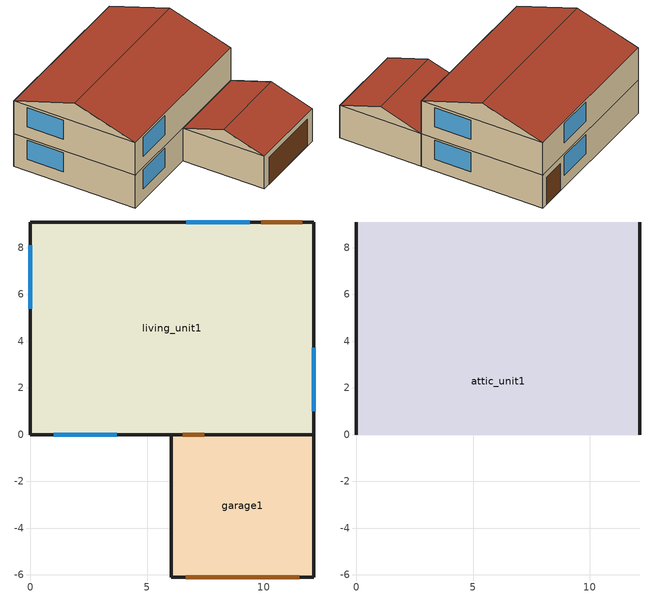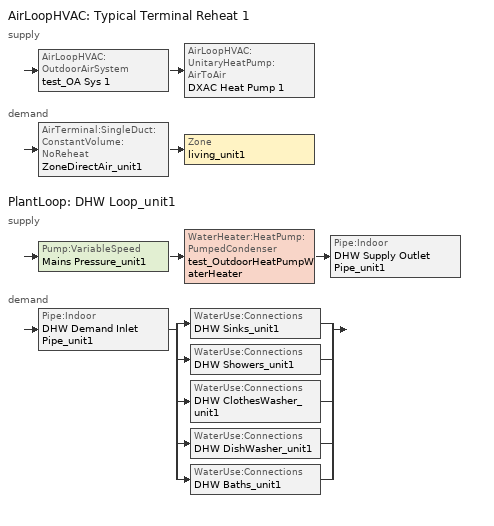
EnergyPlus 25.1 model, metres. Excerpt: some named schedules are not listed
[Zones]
living_unit1
 floor adiabatic (Interior Floor): 0,0 0,9.1 12.13,9.1 12.13,0 z2.6
 floor ground (Interior Floor): 0,0 0,9.1 12.13,9.1 12.13,0 z0.01
 wall outside (Exterior Wall): 12.13,0 12.13,9.1 0,9.1 0,0 6.04,0 z0.01:2.6; 0,0 12.13,0 12.13,9.1 0,9.1 0,0 z2.6:5.19
 wall to garage1 (Exterior Wall): 6.04,0 12.13,0 z0.01:2.6
 window (Exterior Window): 1,0 3.71,0 / 9.39,9.1 6.68,9.1 / 12.13,1 12.13,3.71 / 0,8.1 0,5.39 z0.92:2.45; 1,0 3.71,0 / 9.39,9.1 6.68,9.1 / 12.13,1 12.13,3.71 / 0,8.1 0,5.39 z3.52:5.04
 door (Exterior Door): 11.63,9.1 9.89,9.1 z0.01:2.14
 door inside (Exterior Door): 6.54,0 7.45,0 z0.01:2.14
 ceiling to attic_unit1 (Interior Ceiling): 0,0 12.13,0 12.13,9.1 0,9.1 z5.19
garage1
 floor ground (Interior Floor): 6.04,-6.1 6.04,0 12.13,0 12.13,-6.1 z0.01
 wall outside (Gable_end): 6.04,0 6.04,-6.1 12.13,-6.1 12.13,0 z0.01:2.6; 12.13,-6.1,2.6 12.13,0,2.6 12.13,-3.05,3.61; 6.04,0,2.6 6.04,-6.1,2.6 6.04,-3.05,3.61
 door (Exterior Door): 6.65,-6.1 11.52,-6.1 z0.01:2.14
 roof outside (Exterior Roof): 6.04,-6.1,2.6 12.13,-6.1,2.6 12.13,-3.05,3.61 6.04,-3.05,3.61; 12.13,0,2.6 6.04,0,2.6 6.04,-3.05,3.61 12.13,-3.05,3.61
attic_unit1
 wall outside (Gable_end): 12.13,0,5.19 12.13,9.1,5.19 12.13,4.55,6.7; 0,9.1,5.19 0,0,5.19 0,4.55,6.7
 roof outside (Exterior Roof): 0,0,5.19 12.13,0,5.19 12.13,4.55,6.7 0,4.55,6.7; 12.13,9.1,5.19 0,9.1,5.19 0,4.55,6.7 12.13,4.55,6.7
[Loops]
AirLoopHVAC 'Typical Terminal Reheat 1'
 supply: AirLoopHVAC:OutdoorAirSystem 'test_OA Sys 1' > AirLoopHVAC:UnitaryHeatPump:AirToAir 'DXAC Heat Pump 1'
 demand: AirTerminal:SingleDuct:ConstantVolume:NoReheat 'ZoneDirectAir_unit1' > Zone 'living_unit1'
PlantLoop 'DHW Loop_unit1'
 supply: Pump:VariableSpeed 'Mains Pressure_unit1' > WaterHeater:HeatPump:PumpedCondenser 'test_OutdoorHeatPumpWaterHeater' > Pipe:Indoor 'DHW Supply Outlet Pipe_unit1'
 demand: Pipe:Indoor 'DHW Demand Inlet Pipe_unit1' > split
  | WaterUse:Connections 'DHW Sinks_unit1'
  | WaterUse:Connections 'DHW Showers_unit1'
  | WaterUse:Connections 'DHW ClothesWasher_unit1'
  | WaterUse:Connections 'DHW DishWasher_unit1'
  | WaterUse:Connections 'DHW Baths_unit1'
[Building]
US+SF+CZ4A+hp+slab+IECC_2024: North Axis {deg}=0; Terrain=Suburbs; Loads Convergence Tolerance Value {W}=0.04; Temperature Convergence Tolerance Value {deltaC}=0.4; Solar Distribution=FullExterior; Maximum Number of Warmup Days=25; Minimum Number of Warmup Days=6
[Site:Location]
New.York-John.F.Kennedy.Intl.AP_NY_USA WMO=744860: Latitude {deg}=40.66; Longitude {deg}=-73.8; Time Zone {hr}=-5; Elevation {m}=7
[SizingPeriod:DesignDay] Day of Month=21; Dry-Bulb Temperature Range Modifier Type=DefaultMultipliers; Humidity Condition Type=Wetbulb; Barometric Pressure {Pa}=101241; Rain Indicator=No; Snow Indicator=No; Daylight Saving Time Indicator=No
Name | Month | Day Type | Maximum Dry-Bulb Temperature {C} | Daily Dry-Bulb Temperature Range {deltaC} | Wetbulb or DewPoint at Maximum Dry-Bulb {C} | Wind Speed {m/s} | Wind Direction {deg} | Solar Model Indicator | Sky Clearness | ASHRAE Clear Sky Optical Depth for Beam Irradiance (taub) | ASHRAE Clear Sky Optical Depth for Diffuse Irradiance (taud)
New.York-John.F.Kennedy.Intl.AP_NY_USA Ann Htg 99.6% Condns DB | 1 | WinterDesignDay | -10.7 | 0 | -10.7 | 7.5 | 320 | ASHRAEClearSky | 0
New.York-John.F.Kennedy.Intl.AP_NY_USA Ann Clg .4% Condns DB=>MWB | 7 | SummerDesignDay | 32.1 | 7.4 | 23.1 | 5.6 | 230 | ASHRAETau |  | 0.541 | 1.8
[Site:GroundTemperature:BuildingSurface]
18, 18, 18, 18, 18, 18, 18, 18, 18, 18, 18, 18
[Site:WaterMainsTemperature]
Calculation Method=Correlation; Annual Average Outdoor Air Temperature {C}=12.4667; Maximum Difference In Monthly Average Outdoor Air Temperatures {deltaC}=25.2
[Material]
Name | Roughness | Thickness {m} | Conductivity {W/m-K} | Density {kg/m3} | Specific Heat {J/kg-K} | Thermal Absorptance | Solar Absorptance | Visible Absorptance
sheathing_consol_layer | Rough | 0.031115 | 0.035329 | 20.1 | 1465.415
ceil_consol_layer | Rough | 0.400206 | 0.0617176 | 41.9286 | 776.251
wall_consol_layer | Rough | 0.1397 | 0.057165 | 120.801 | 1036.26
CopperPipe | MediumRough | 0.01905 | 401 | 2243 | 837 | 0.9 | 0.65 | 0.65
Asphalt_shingle | MediumRough | 0.00633985 | 0.08186 | 1121.29 | 1255.2 | 0.9 | 0.75
cement_stucco | MediumSmooth | 0.01905 | 0.721 | 1865.58 | 878.64
syn_stucco | MediumSmooth | 0.003048 | 8.65E-02 | 400 | 878.64 | 0.7
Drywall_1/2in | MediumSmooth | 0.0127 | 0.16009 | 800.923 | 1087.84
OSB_5/8in | MediumSmooth | 0.015875 | 0.1163 | 544.627 | 1213.36
OSB_7/16in | MediumSmooth | 0.0111125 | 0.1163 | 544.627 | 1213.36
Plywood_3/4in | Rough | 0.01905 | 0.115458 | 544.68 | 674.54 | 0.9 | 0.7 | 0.7
Carpet_n_pad | MediumSmooth | 0.0254001 | 0.0601314 | 32.0369 | 836.8 | 0.9 | 0.7 | 0.7
OSB_1/2in | MediumSmooth | 0.0127 | 0.1163 | 544.627 | 1213.36 | 0.9 | 0.7 | 0.7
door_const | Smooth | 0.0422696 | 0.0720096 | 512.64 | 767.58
Std Wood 6inch | MediumSmooth | 0.15 | 0.12 | 540 | 1210 | 0.9 | 0.7 | 0.7
Pipe Insulation | VeryRough | 0.0406504 | 0.0331717 | 91 | 836 | 0.9 | 0.5 | 0.5
[Material:NoMass]
Bldg_paper_felt: Roughness=Smooth; Thermal Resistance {m2-K/W}=0.0105666
[Material:AirGap]
Air_4_in_vert: Thermal Resistance {m2-K/W}=0.158499
[WindowMaterial:SimpleGlazingSystem]
Glass: U-Factor {W/m2-K}=1.70358; Solar Heat Gain Coefficient=0.3344; Visible Transmittance=0.88
[WindowMaterial:Blind]
int_blind: Slat Orientation=Horizontal; Slat Width {m}=0.025; Slat Separation {m}=0.01875; Slat Thickness {m}=0.001; Slat Angle {deg}=45; Slat Conductivity {W/m-K}=221; Slat Beam Solar Transmittance=0; Front Side Slat Beam Solar Reflectance=0.5; Back Side Slat Beam Solar Reflectance=0.5; Slat Diffuse Solar Transmittance=0; Front Side Slat Diffuse Solar Reflectance=0.5; Back Side Slat Diffuse Solar Reflectance=0.5; Slat Beam Visible Transmittance=0; Front Side Slat Beam Visible Reflectance=0.5; Back Side Slat Beam Visible Reflectance=0.5; Slat Diffuse Visible Transmittance=0; Front Side Slat Diffuse Visible Reflectance=0.5; Back Side Slat Diffuse Visible Reflectance=0.5; Slat Infrared Hemispherical Transmittance=0; Front Side Slat Infrared Hemispherical Emissivity=0.9; Back Side Slat Infrared Hemispherical Emissivity=0.9; Blind to Glass Distance {m}=0.05; Blind Top Opening Multiplier=0.5; Blind Bottom Opening Multiplier=0.5; Blind Left Side Opening Multiplier=0.5; Blind Right Side Opening Multiplier=0.5
[Construction]
Exterior Wall: syn_stucco, sheathing_consol_layer, OSB_7/16in, wall_consol_layer, Drywall_1/2in
InteriorFurnishings: Std Wood 6inch
Interior Floor: Plywood_3/4in, Carpet_n_pad
Interior Ceiling: ceil_consol_layer, Drywall_1/2in
Exterior Roof: Asphalt_shingle, OSB_1/2in
Exterior Window: Glass
Exterior Door: door_const
Gable_end: cement_stucco, Bldg_paper_felt, OSB_5/8in, Air_4_in_vert, Drywall_1/2in
window_w_blinds: Glass, int_blind
Insulated Pipe: Pipe Insulation, CopperPipe
[Zone] Multiplier=1
living_unit1; garage1; attic_unit1
[WindowShadingControl]
Shades-living_unit1: Zone=living_unit1; Shading Type=InteriorBlind; Construction with Shading=window_w_blinds; Shading Control Type=OnIfScheduleAllows; Schedule=shading_2012iecc; Shading Control Is Scheduled=Yes; Glare Control Is Active=No; Multiple Surface Control Type=Sequential; Fenestration Surface 1=Window_ldf_1.unit1; Fenestration Surface 2=Window_ldb_1.unit1; Fenestration Surface 3=Window_sdr_1.unit1; Fenestration Surface 4=Window_sdl_1.unit1; Fenestration Surface 5=Window_ldf_2.unit1; Fenestration Surface 6=Window_ldb_2.unit1; Fenestration Surface 7=Window_sdr_2.unit1; Fenestration Surface 8=Window_sdl_2.unit1
[InternalMass]
Internalmass_unit1: Construction=InteriorFurnishings; Zone or ZoneList=living_unit1; Surface Area {m2}=9.89591
[Shading:Overhang] Height above Window or Door {m}=0; Tilt Angle from Window/Door {deg}=90; Left extension from Window/Door Width {m}=0; Right extension from Window/Door Width {m}=0; Depth {m}=0.0152439
Name | Window or Door
Overhang_sdr_1.unit1 | Window_sdr_1.unit1
Overhang_sdr_2.unit1 | Window_sdr_2.unit1
[GroundHeatTransfer:Control]
gtp_control: Run Basement Preprocessor=no; Run Slab Preprocessor=yes
[GroundHeatTransfer:Slab:Materials]
NMAT: Number of materials=2; ALBEDO: Surface Albedo: No Snow=0.16; ALBEDO: Surface Albedo: Snow=0.4; EPSLW: Surface Emissivity: No Snow=0.9; EPSLW: Surface Emissivity: Snow=0.9; Z0: Surface Roughness: No Snow {cm}=0.75; Z0: Surface Roughness: Snow {cm}=0.05; HIN: Indoor HConv: Downward Flow {W/m2-K}=6; HIN: Indoor HConv: Upward {W/m2-K}=9
[GroundHeatTransfer:Slab:MatlProps]
RHO: Slab Material density {kg/m3}=2300; RHO: Soil Density {kg/m3}=1200; CP: Slab CP {J/kg-K}=650; CP: Soil CP {J/kg-K}=1200; TCON: Slab k {W/m-K}=0.9; TCON: Soil k {W/m-K}=1
[GroundHeatTransfer:Slab:BoundConds]
EVTR: Is surface evapotranspiration modeled=FALSE; FIXBC: is the lower boundary at a fixed temperature=TRUE; TDEEPin {C}=10; USRHflag: Is the ground surface h specified by the user?=FALSE
[GroundHeatTransfer:Slab:BldgProps]
IYRS: Number of years to iterate=10; Shape: Slab shape=0; HBLDG: Building height {m}=4; TIN1: January Indoor Average Temperature Setpoint {C}=22.22; TIN2: February Indoor Average Temperature Setpoint {C}=22.22; TIN3: March Indoor Average Temperature Setpoint {C}=22.22; TIN4: April Indoor Average Temperature Setpoint {C}=22.22; TIN5: May Indoor Average Temperature Setpoint {C}=22.22; TIN6: June Indoor Average Temperature Setpoint {C}=23.88; TIN7: July Indoor Average Temperature Setpoint {C}=23.88; TIN8: August Indoor Average Temperature Setpoint {C}=23.88; TIN9: September Indoor Average Temperature Setpoint {C}=23.88; TIN10: October Indoor Average Temperature Setpoint {C}=22.22; TIN11: November Indoor Average Temperature Setpoint {C}=22.22; TIN12: December Indoor Average Temperature Setpoint {C}=22.22; TINAmp: Daily Indoor sine wave variation amplitude {deltaC}=0; ConvTol: Convergence Tolerance=0.1
[GroundHeatTransfer:Slab:Insulation]
RINS: R value of under slab insulation {m2-K/W}=0; DINS: Width of strip of under slab insulation {m}=0; RVINS: R value of vertical insulation {m2-K/W}=1.761; ZVINS: Depth of vertical insulation {m}=1.5; IVINS: Flag: Is there vertical insulation=1
[GroundHeatTransfer:Slab:EquivalentSlab]
APRatio: The area to perimeter ratio for this slab {m}=2.59995; SLABDEPTH: Thickness of slab on grade {m}=0.1; CLEARANCE: Distance from edge of slab to domain edge {m}=15; ZCLEARANCE: Distance from bottom of slab to domain bottom {m}=15
[GroundHeatTransfer:Basement:SimParameters]
F: Multiplier for the ADI solution=0.1; IYRS: Maximum number of yearly iterations:=15
[GroundHeatTransfer:Basement:MatlProps]
NMAT: Number of materials in this domain=6; Density for Foundation Wall {kg/m3}=2243; density for Floor Slab {kg/m3}=2243; density for Ceiling {kg/m3}=311; density for Soil {kg/m3}=1500; density for Gravel {kg/m3}=2000; density for Wood {kg/m3}=449; Specific heat for foundation wall {J/kg-K}=880; Specific heat for floor slab {J/kg-K}=880; Specific heat for ceiling {J/kg-K}=1530; Specific heat for soil {J/kg-K}=840; Specific heat for gravel {J/kg-K}=720; Specific heat for wood {J/kg-K}=1530; Thermal conductivity for foundation wall {W/m-K}=1.4; Thermal conductivity for floor slab {W/m-K}=1.4; Thermal conductivity for ceiling {W/m-K}=0.09; thermal conductivity for soil {W/m-K}=1.1; thermal conductivity for gravel {W/m-K}=1.9; thermal conductivity for wood {W/m-K}=0.12
[GroundHeatTransfer:Basement:Insulation]
REXT: R Value of any exterior insulation {m2-K/W}=1.761e-05; INSFULL: Flag: Is the wall fully insulated?=True
[GroundHeatTransfer:Basement:SurfaceProps]
ALBEDO: Surface albedo for No snow conditions=0.16; ALBEDO: Surface albedo for snow conditions=0.4; EPSLN: Surface emissivity No Snow=0.94; EPSLN: Surface emissivity with Snow=0.86; VEGHT: Surface roughness No snow conditions {cm}=6; VEGHT: Surface roughness Snow conditions {cm}=0.25; PET: Flag, Potential evapotranspiration on?=False
[GroundHeatTransfer:Basement:BldgData]
DWALL: Wall thickness {m}=0.2; DSLAB: Floor slab thickness {m}=0.243828; DGRAVXY: Width of gravel pit beside basement wall {m}=0.3; DGRAVZN: Gravel depth extending above the floor slab {m}=0.2; DGRAVZP: Gravel depth below the floor slab {m}=0.1
[GroundHeatTransfer:Basement:Interior]
COND: Flag: Is the basement conditioned?=True; HIN: Downward convection only heat transfer coefficient {W/m2-K}=0.92; HIN: Upward convection only heat transfer coefficient {W/m2-K}=4.04; HIN: Horizontal convection only heat transfer coefficient {W/m2-K}=3.08; HIN: Downward combined (convection and radiation) heat transfer coefficient {W/m2-K}=6.13; HIN: Upward combined (convection and radiation) heat transfer coefficient {W/m2-K}=9.26; HIN: Horizontal combined (convection and radiation) heat transfer coefficient {W/m2-K}=8.29
[GroundHeatTransfer:Basement:ComBldg]
January average temperature {C}=21; February average temperature {C}=21; March average temperature {C}=21; April average temperature {C}=21; May average temperature {C}=24; June average temperature {C}=24; July average temperature {C}=24; August average temperature {C}=24; September average temperature {C}=24; October average temperature {C}=24; November average temperature {C}=21; December average temperature {C}=21; Daily variation sine wave amplitude {deltaC}=21
[GroundHeatTransfer:Basement:EquivSlab]
APRatio: The area to perimeter ratio for this slab {m}=2.59995; EquivSizing: Flag=True
[GroundHeatTransfer:Basement:EquivAutoGrid]
CLEARANCE: Distance from outside of wall to edge of 3-D ground domain {m}=15; SlabDepth: Thickness of the floor slab {m}=0.1; BaseDepth: Depth of the basement wall below grade {m}=1.21914
[People]
people_unit1: Zone or ZoneList or Space or SpaceList=living_unit1; Number of People Schedule=Occupancy; Number of People Calculation Method=People; Number of People=3; Fraction Radiant=0; Sensible Heat Fraction=autocalculate; Activity Level Schedule=activity_sch; Enable ASHRAE 55 Comfort Warnings=No; Mean Radiant Temperature Calculation Type=EnclosureAveraged
[Lights] Zone or ZoneList or Space or SpaceList=living_unit1; Schedule=InteriorLightingHE; Design Level Calculation Method=LightingLevel; Return Air Fraction=0; Fraction Radiant=0.6; Fraction Visible=0.2; Fraction Replaceable=0
Name | Lighting Level {W}
Living Hardwired Lighting1 | 232.336
Living Plug-in Lighting1 | 105.654
[ElectricEquipment] Zone or ZoneList or Space or SpaceList=living_unit1; Design Level Calculation Method=EquipmentLevel
Name | Schedule | Design Level {W} | Fraction Latent | Fraction Radiant | Fraction Lost
dishwasher1 | DishWasher_equip_sch | 37.141 | 0.15 | 0.6 | 0.25
refrigerator1 | Refrigerator | 84.3882 | 0 | 1 | 0
clotheswasher1 | ClothesWasher_equip_sch | 12.6932 | 0 | 0.8 | 0.2
electric_dryer1 | ClothesDryer | 213.065 | 0.05 | 0.15 | 0.8
electric_range1 | CookingRange | 248.154 | 0.3 | 0.4 | 0.3
television1 | InteriorLighting | 0 | 0 | 1 | 0
electric_mels1 | MiscPlugLoad | 567.464 | 0.06 | 0.69 | 0.25
IECC_Adj1 | MiscPlugLoad | 340.847 | 0.062439 | 0.411909 | 0.251045
[ZoneVentilation:DesignFlowRate]
Ventilation_unit1: Zone or ZoneList or Space or SpaceList=living_unit1; Schedule=always_avail; Design Flow Rate Calculation Method=Flow/Zone; Design Flow Rate {m3/s}=0; Ventilation Type=Exhaust; Fan Pressure Rise {Pa}=0; Fan Total Efficiency=0.6; Constant Term Coefficient=1; Temperature Term Coefficient=0; Velocity Term Coefficient=0; Velocity Squared Term Coefficient=0; Minimum Indoor Temperature {C}=-100; Maximum Indoor Temperature {C}=100; Delta Temperature {deltaC}=-100; Minimum Outdoor Temperature {C}=-100; Maximum Outdoor Temperature {C}=100; Maximum Wind Speed {m/s}=40
[Exterior:Lights]
Name | Schedule | Design Level {W}
Exterior-Lights_unit1 | ExteriorLighting | 43.2425
Garage-Lights_unit1 | InteriorLightingHE | 7.16295
[DesignSpecification:OutdoorAir]
SZ_DSOA_living_unit1: Outdoor Air Method=Flow/Zone; Outdoor Air Flow per Person {m3/s-person}=0; Outdoor Air Flow per Zone {m3/s}=0.0283168
[Sizing:Zone]
living_unit1: Zone Cooling Design Supply Air Temperature Input Method=SupplyAirTemperature; Zone Cooling Design Supply Air Temperature {C}=12; Zone Heating Design Supply Air Temperature Input Method=SupplyAirTemperature; Zone Heating Design Supply Air Temperature {C}=32.22; Zone Cooling Design Supply Air Humidity Ratio {kgWater/kgDryAir}=0.0075; Zone Heating Design Supply Air Humidity Ratio {kgWater/kgDryAir}=0.008; Design Specification Outdoor Air Object=SZ_DSOA_living_unit1; Cooling Design Air Flow Method=DesignDay; Cooling Minimum Air Flow per Zone Floor Area {m3/s-m2}=0.000762; Heating Design Air Flow Method=DesignDay; Heating Maximum Air Flow per Zone Floor Area {m3/s-m2}=0.002032; Heating Maximum Air Flow {m3/s}=0.141576; Heating Maximum Air Flow Fraction=0.3
[Sizing:Plant]
DHW Loop_unit1: Loop Type=Heating; Design Loop Exit Temperature {C}=48.8889; Loop Design Temperature Difference {deltaC}=5.55556
[ZoneControl:Thermostat]
Zone Thermostat_unit1: Zone or ZoneList=living_unit1; Control Type Schedule=zone_control_type; Control 1=thermostat_living Dual SP Control
[ThermostatSetpoint:DualSetpoint]
thermostat_living Dual SP Control: Heating Setpoint Temperature Schedule=heating_sch_HERSprogTstat; Cooling Setpoint Temperature Schedule=cooling_sch_HERSprogTstat
[AirTerminal:SingleDuct:ConstantVolume:NoReheat]
ZoneDirectAir_unit1: Availability Schedule=always_avail; Maximum Air Flow Rate {m3/s}=autosize
[Zone equipment]
living_unit1: ZoneDirectAir_unit1, test_OutdoorHeatPumpWaterHeater
[Fan:OnOff] Motor In Airstream Fraction=1
Name | Availability Schedule | Fan Total Efficiency | Pressure Rise {Pa} | Maximum Flow Rate {m3/s} | Motor Efficiency
Supply Fan_unit1 | always_avail | 0.50054 | 200 | 1.7 | 0.863
HPWHOutdoorFan | PlantHPWHSch | 0.7 | 100 | 0.2685 | 0.9
[Coil:Cooling:DX:VariableSpeed] Number of Speeds=10; Nominal Speed Level=10; Gross Rated Total Cooling Capacity At Selected Nominal Speed Level {W}=32000; Rated Air Flow Rate At Selected Nominal Speed Level {m3/s}=1.7; Nominal Time for Condensate to Begin Leaving the Coil {s}=0; Initial Moisture Evaporation Rate Divided by Steady-State AC Latent Capacity=0; Energy Part Load Fraction Curve=HPACCOOLPLFFPLR; Condenser Type=AirCooled; Crankcase Heater Capacity {W}=200; Maximum Outdoor Dry-Bulb Temperature for Crankcase Heater Operation {C}=10; Speed 1 Reference Unit Gross Rated Total Cooling Capacity {W}=1524.1; Speed 1 Reference Unit Gross Rated Sensible Heat Ratio=0.75; Speed 1 Reference Unit Gross Rated Cooling COP {W/W}=4; Speed 1 Reference Unit Rated Air Flow Rate {m3/s}=0.135907; Speed 1 Reference Unit Rated Condenser Air Flow Rate {m3/s}=0.26; Speed 1 Total Cooling Capacity Function of Temperature Curve=HPACCoolCapFT; Speed 1 Total Cooling Capacity Function of Air Flow Fraction Curve=HPACCoolCapFFF; Speed 1 Energy Input Ratio Function of Temperature Curve=HPACCOOLEIRFT; Speed 1 Energy Input Ratio Function of Air Flow Fraction Curve=HPACCOOLEIRFFF; Speed 2 Reference Unit Gross Rated Total Cooling Capacity {W}=1877.9; Speed 2 Reference Unit Gross Rated Sensible Heat Ratio=0.75; Speed 2 Reference Unit Gross Rated Cooling COP {W/W}=4; Speed 2 Reference Unit Rated Air Flow Rate {m3/s}=0.151008; Speed 2 Reference Unit Rated Condenser Air Flow Rate {m3/s}=0.3; Speed 2 Total Cooling Capacity Function of Temperature Curve=HPACCoolCapFT; Speed 2 Total Cooling Capacity Function of Air Flow Fraction Curve=HPACCoolCapFFF; Speed 2 Energy Input Ratio Function of Temperature Curve=HPACCOOLEIRFT; Speed 2 Energy Input Ratio Function of Air Flow Fraction Curve=HPACCOOLEIRFFF; Speed 3 Reference Unit Gross Rated Total Cooling Capacity {W}=2226.6; Speed 3 Reference Unit Gross Rated Sensible Heat Ratio=0.75; Speed 3 Reference Unit Gross Rated Cooling COP {W/W}=4; Speed 3 Reference Unit Rated Air Flow Rate {m3/s}=0.166109; Speed 3 Reference Unit Rated Condenser Air Flow Rate {m3/s}=0.33; Speed 3 Total Cooling Capacity Function of Temperature Curve=HPACCoolCapFT; Speed 3 Total Cooling Capacity Function of Air Flow Fraction Curve=HPACCoolCapFFF; Speed 3 Energy Input Ratio Function of Temperature Curve=HPACCOOLEIRFT; Speed 3 Energy Input Ratio Function of Air Flow Fraction Curve=HPACCOOLEIRFFF; Speed 4 Reference Unit Gross Rated Total Cooling Capacity {W}=2911.3; Speed 4 Reference Unit Gross Rated Sensible Heat Ratio=0.75; Speed 4 Reference Unit Gross Rated Cooling COP {W/W}=4; Speed 4 Reference Unit Rated Air Flow Rate {m3/s}=0.19631; Speed 4 Reference Unit Rated Condenser Air Flow Rate {m3/s}=0.38; Speed 4 Total Cooling Capacity Function of Temperature Curve=HPACCoolCapFT; Speed 4 Total Cooling Capacity Function of Air Flow Fraction Curve=HPACCoolCapFFF; Speed 4 Energy Input Ratio Function of Temperature Curve=HPACCOOLEIRFT; Speed 4 Energy Input Ratio Function of Air Flow Fraction Curve=HPACCOOLEIRFFF; Speed 5 Reference Unit Gross Rated Total Cooling Capacity {W}=3581.7; Speed 5 Reference Unit Gross Rated Sensible Heat Ratio=0.75; Speed 5 Reference Unit Gross Rated Cooling COP {W/W}=4; Speed 5 Reference Unit Rated Air Flow Rate {m3/s}=0.226512; Speed 5 Reference Unit Rated Condenser Air Flow Rate {m3/s}=0.44; Speed 5 Total Cooling Capacity Function of Temperature Curve=HPACCoolCapFT; Speed 5 Total Cooling Capacity Function of Air Flow Fraction Curve=HPACCoolCapFFF; Speed 5 Energy Input Ratio Function of Temperature Curve=HPACCOOLEIRFT; Speed 5 Energy Input Ratio Function of Air Flow Fraction Curve=HPACCOOLEIRFFF; Speed 6 Reference Unit Gross Rated Total Cooling Capacity {W}=4239.5; Speed 6 Reference Unit Gross Rated Sensible Heat Ratio=0.75; Speed 6 Reference Unit Gross Rated Cooling COP {W/W}=4; Speed 6 Reference Unit Rated Air Flow Rate {m3/s}=0.256714; Speed 6 Reference Unit Condenser Air Flow Rate {m3/s}=0.5; Speed 6 Total Cooling Capacity Function of Temperature Curve=HPACCoolCapFT; Speed 6 Total Cooling Capacity Function of Air Flow Fraction Curve=HPACCoolCapFFF; Speed 6 Energy Input Ratio Function of Temperature Curve=HPACCOOLEIRFT; Speed 6 Energy Input Ratio Function of Air Flow Fraction Curve=HPACCOOLEIRFFF; Speed 7 Reference Unit Gross Rated Total Cooling Capacity {W}=4885.7; Speed 7 Reference Unit Gross Rated Sensible Heat Ratio=0.75; Speed 7 Reference Unit Gross Rated Cooling COP {W/W}=4; Speed 7 Reference Unit Rated Air Flow Rate {m3/s}=0.286915; Speed 7 Reference Unit Condenser Flow Rate {m3/s}=0.57; Speed 7 Total Cooling Capacity Function of Temperature Curve=HPACCoolCapFT; Speed 7 Total Cooling Capacity Function of Air Flow Fraction Curve=HPACCoolCapFFF; Speed 7 Energy Input Ratio Function of Temperature Curve=HPACCOOLEIRFT; Speed 7 Energy Input Ratio Function of Air Flow Fraction Curve=HPACCOOLEIRFFF; Speed 8 Reference Unit Gross Rated Total Cooling Capacity {W}=5520.7; Speed 8 Reference Unit Gross Rated Sensible Heat Ratio=0.75; Speed 8 Reference Unit Gross Rated Cooling COP {W/W}=4; Speed 8 Reference Unit Rated Air Flow Rate {m3/s}=0.317117; Speed 8 Reference Unit Condenser Air Flow Rate {m3/s}=0.63; Speed 8 Total Cooling Capacity Function of Temperature Curve=HPACCoolCapFT; Speed 8 Total Cooling Capacity Function of Air Flow Fraction Curve=HPACCoolCapFFF; Speed 8 Energy Input Ratio Function of Temperature Curve=HPACCOOLEIRFT; Speed 8 Energy Input Ratio Function of Air Flow Fraction Curve=HPACCOOLEIRFFF; Speed 9 Reference Unit Gross Rated Total Cooling Capacity {W}=6144.8; Speed 9 Reference Unit Gross Rated Sensible Heat Ratio=0.75; Speed 9 Reference Unit Gross Rated Cooling COP {W/W}=4; Speed 9 Reference Unit Rated Air Flow Rate {m3/s}=0.347318; Speed 9 Reference Unit Condenser Air Flow Rate {m3/s}=0.69; Speed 9 Total Cooling Capacity Function of Temperature Curve=HPACCoolCapFT; Speed 9 Total Cooling Capacity Function of Air Flow Fraction Curve=HPACCoolCapFFF; Speed 9 Energy Input Ratio Function of Temperature Curve=HPACCOOLEIRFT; Speed 9 Energy Input Ratio Function of Air Flow Fraction Curve=HPACCOOLEIRFFF; Speed 10 Reference Unit Gross Rated Total Cooling Capacity {W}=6758; Speed 10 Reference Unit Gross Rated Sensible Heat Ratio=0.75; Speed 10 Reference Unit Gross Rated Cooling COP {W/W}=4; Speed 10 Reference Unit Rated Air Flow Rate {m3/s}=0.37752; Speed 10 Reference Unit Condenser Air Flow Rate {m3/s}=0.74; Speed 10 Total Cooling Capacity Function of Temperature Curve=HPACCoolCapFT; Speed 10 Total Cooling Capacity Function of Air Flow Fraction Curve=HPACCoolCapFFF; Speed 10 Energy Input Ratio Function of Temperature Curve=HPACCOOLEIRFT; Speed 10 Energy Input Ratio Function of Air Flow Fraction Curve=HPACCOOLEIRFFF
Heat Pump ACDXCoil 1; SCDWHCoolCoil1
[Coil:Heating:Electric]
Supp Heating Coil_unit1: Availability Schedule=always_avail; Efficiency=1; Nominal Capacity {W}=10000
[Coil:Heating:DX:VariableSpeed] Number of Speeds=10; Nominal Speed Level=10; Rated Heating Capacity At Selected Nominal Speed Level {W}=35000; Rated Air Flow Rate At Selected Nominal Speed Level {m3/s}=1.7; Energy Part Load Fraction Curve=HPACCOOLPLFFPLR; Minimum Outdoor Dry-Bulb Temperature for Compressor Operation {C}=-5; Maximum Outdoor Dry-Bulb Temperature for Defrost Operation {C}=5; Crankcase Heater Capacity {W}=200; Maximum Outdoor Dry-Bulb Temperature for Crankcase Heater Operation {C}=10; Defrost Strategy=Resistive; Defrost Control=TIMED; Defrost Time Period Fraction=0.166667; Resistive Defrost Heater Capacity {W}=20000; Speed 1 Reference Unit Gross Rated Heating Capacity {W}=1838.7; Speed 1 Reference Unit Gross Rated Heating COP {W/W}=5; Speed 1 Reference Unit Rated Air Flow Rate {m3/s}=0.166109; Speed 1 Heating Capacity Function of Temperature Curve=HPACHeatCapFT; Speed 1 Total  Heating Capacity Function of Air Flow Fraction Curve=HPACHeatCapFFF; Speed 1 Energy Input Ratio Function of Temperature Curve=HPACHeatEIRFT; Speed 1 Energy Input Ratio Function of Air Flow Fraction Curve=HPACHeatEIRFFF; Speed 2 Reference Unit Gross Rated Heating Capacity {W}=2295.5; Speed 2 Reference Unit Gross Rated Heating COP {W/W}=5; Speed 2 Reference Unit Rated Air Flow Rate {m3/s}=0.179322; Speed 2 Heating Capacity Function of Temperature Curve=HPACHeatCapFT; Speed 2 Total  Heating Capacity Function of Air Flow Fraction Curve=HPACHeatCapFFF; Speed 2 Energy Input Ratio Function of Temperature Curve=HPACHeatEIRFT; Speed 2 Energy Input Ratio Function of Air Flow Fraction Curve=HPACHeatEIRFFF; Speed 3 Reference Unit Gross Rated Heating Capacity {W}=2751.3; Speed 3 Reference Unit Gross Rated Heating COP {W/W}=5; Speed 3 Reference Unit Rated Air Flow Rate {m3/s}=0.192535; Speed 3 Heating Capacity Function of Temperature Curve=HPACHeatCapFT; Speed 3 Total  Heating Capacity Function of Air Flow Fraction Curve=HPACHeatCapFFF; Speed 3 Energy Input Ratio Function of Temperature Curve=HPACHeatEIRFT; Speed 3 Energy Input Ratio Function of Air Flow Fraction Curve=HPACHeatEIRFFF; Speed 4 Reference Unit Gross Rated Heating Capacity {W}=3659.6; Speed 4 Reference Unit Gross Rated Heating COP {W/W}=5; Speed 4 Reference Unit Rated Air Flow Rate {m3/s}=0.218962; Speed 4 Heating Capacity Function of Temperature Curve=HPACHeatCapFT; Speed 4 Heating Capacity Function of Air Flow Fraction Curve=HPACHeatCapFFF; Speed 4 Energy Input Ratio Function of Temperature Curve=HPACHeatEIRFT; Speed 4 Energy Input Ratio Function of Air Flow Fraction Curve=HPACHeatEIRFFF; Speed 5 Reference Unit Gross Rated Heating Capacity {W}=4563.7; Speed 5 Reference Unit Gross Rated Heating COP {W/W}=5; Speed 5 Reference Unit Rated Air Flow Rate {m3/s}=0.245388; Speed 5 Heating Capacity Function of Temperature Curve=HPACHeatCapFT; Speed 5 Heating Capacity Function of Air Flow Fraction Curve=HPACHeatCapFFF; Speed 5 Energy Input Ratio Function of Temperature Curve=HPACHeatEIRFT; Speed 5 Energy Input Ratio Function of Air Flow Fraction Curve=HPACHeatEIRFFF; Speed 6 Reference Unit Gross Rated Heating Capacity {W}=5463.3; Speed 6 Reference Unit Gross Rated Heating COP {W/W}=5; Speed 6 Reference Unit Rated Air Flow Rate {m3/s}=0.271814; Speed 6 Heating Capacity Function of Temperature Curve=HPACHeatCapFT; Speed 6 Heating Capacity Function of Air Flow Fraction Curve=HPACHeatCapFFF; Speed 6 Energy Input Ratio Function of Temperature Curve=HPACHeatEIRFT; Speed 6 Energy Input Ratio Function of Air Flow Fraction Curve=HPACHeatEIRFFF; Speed 7 Reference Unit Gross Rated Heating Capacity {W}=6358.4; Speed 7 Reference Unit Gross Rated Heating COP {W/W}=5; Speed 7 Reference Unit Rated Air Flow Rate {m3/s}=0.298241; Speed 7 Heating Capacity Function of Temperature Curve=HPACHeatCapFT; Speed 7 Heating Capacity Function of Air Flow Fraction Curve=HPACHeatCapFFF; Speed 7 Energy Input Ratio Function of Temperature Curve=HPACHeatEIRFT; Speed 7 Energy Input Ratio Function of Air Flow Fraction Curve=HPACHeatEIRFFF; Speed 8 Reference Unit Gross Rated Heating Capacity {W}=7248.5; Speed 8 Reference Unit Gross Rated Heating COP {W/W}=5; Speed 8 Reference Unit Rated Air Flow Rate {m3/s}=0.324667; Speed 8 Heating Capacity Function of Temperature Curve=HPACHeatCapFT; Speed 8 Heating Capacity Function of Air Flow Fraction Curve=HPACHeatCapFFF; Speed 8 Energy Input Ratio Function of Temperature Curve=HPACHeatEIRFT; Speed 8 Energy Input Ratio Function of Air Flow Fraction Curve=HPACHeatEIRFFF; Speed 9 Reference Unit Gross Rated Heating Capacity {W}=8133.6; Speed 9 Reference Unit Gross Rated Heating COP {W/W}=5; Speed 9 Reference Unit Rated Air Flow Rate {m3/s}=0.351094; Speed 9 Heating Capacity Function of Temperature Curve=HPACHeatCapFT; Speed 9 Heating Capacity Function of Air Flow Fraction Curve=HPACHeatCapFFF; Speed 9 Energy Input Ratio Function of Temperature Curve=HPACHeatEIRFT; Speed 9 Energy Input Ratio Function of Air Flow Fraction Curve=HPACHeatEIRFFF; Speed 10 Reference Unit Gross Rated Heating Capacity {W}=9013.2; Speed 10 Reference Unit Gross Rated Heating COP {W/W}=5; Speed 10 Reference Unit Rated Air Flow Rate {m3/s}=0.37752; Speed 10 Heating Capacity Function of Temperature Curve=HPACHeatCapFT; Speed 10 Heating Capacity Function of Air Flow Fraction Curve=HPACHeatCapFFF; Speed 10 Energy Input Ratio Function of Temperature Curve=HPACHeatEIRFT; Speed 10 Energy Input Ratio Function of Air Flow Fraction Curve=HPACHeatEIRFFF
Heat Pump DX Heating Coil 1; SHDWHHeatCoil1
[Coil:WaterHeating:AirToWaterHeatPump:VariableSpeed] Number of Speeds=10; Nominal Speed Level=10; Rated Evaporator Inlet Air Dry-Bulb Temperature {C}=29.44; Rated Evaporator Inlet Air Wet-Bulb Temperature {C}=22.22; Rated Condenser Inlet Water Temperature {C}=55.72; Evaporator Fan Power Included in Rated COP=No; Condenser Pump Power Included in Rated COP=No; Condenser Pump Heat Included in Rated Heating Capacity and Rated COP=No; Fraction of Condenser Pump Heat to Water=0.1; Crankcase Heater Capacity {W}=100; Maximum Ambient Temperature for Crankcase Heater Operation {C}=5; Evaporator Air Temperature Type for Curve Objects=WetBulbTemperature; Part Load Fraction Correlation Curve=HPWHPLFFPLR; Rated Water Heating Capacity at Speed 1 {W}=400; Rated Water Heating COP at Speed 1 {W/W}=5; Rated Sensible Heat Ratio at Speed 1=0.8; Speed 1 Reference Unit Rated Air Flow Rate {m3/s}=0.02014; Speed 1 Reference Unit Rated Water Flow Rate {m3/s}=0.000018; Speed 1 Reference Unit Water Pump Input Power At Rated Conditions {W}=10; Speed 1 Total WH Capacity Function of Temperature Curve=HPWHHeatingCapFTemp; Speed 1 Total WH Capacity Function of Air Flow Fraction Curve=ConstantCubic; Speed 1 Total WH Capacity Function of Water Flow Fraction Curve=ConstantCubic; Speed 1 COP Function of Temperature Curve=HPWHHeatingCOPFTemp; Speed 1 COP Function of Air Flow Fraction Curve=ConstantCubic; Speed 1 COP Function of Water Flow Fraction Curve=ConstantCubic; Rated Water Heating Capacity at Speed 2 {W}=800; Rated Water Heating COP at Speed 2 {W/W}=4.8; Rated Sensible Heat Ratio at Speed 2=0.79; Speed 2 Reference Unit Rated Air Flow Rate {m3/s}=0.04028; Speed 2 Reference Unit Rated Water Flow Rate {m3/s}=0.000036; Speed 2 Reference Unit Water Pump Input Power At Rated Conditions=10; Speed 2 Total WH Capacity Function of Temperature Curve=HPWHHeatingCapFTemp; Speed 2 Total WH Capacity Function of Air Flow Fraction Curve=ConstantCubic; Speed 2 Total WH Capacity Function of Water Flow Fraction Curve=ConstantCubic; Speed 2 COP Function of Temperature Curve=HPWHHeatingCOPFTemp; Speed 2 COP Function of Air Flow Fraction Curve=ConstantCubic; Speed 2 COP Function of Water Flow Fraction Curve=ConstantCubic; Rated Water Heating Capacity at speed 3 {W}=1200; Rated Water Heating COP at Speed 3 {W/W}=4.4; Rated Sensible Heat Ratio at Speed 3=0.78; Speed 3 Reference Unit Rated Air Flow Rate {m3/s}=0.06042; Speed 3 Reference Unit Rated Water Flow Rate {m3/s}=0.000054; Speed 3 Reference Unit Water Pump Input Power At Rated Conditions=10; Speed 3 Total WH Capacity Function of Temperature Curve=HPWHHeatingCapFTemp; Speed 3 Total WH Capacity Function of Air Flow Fraction Curve=ConstantCubic; Speed 3 Total WH Capacity Function of Water Flow Fraction Curve=ConstantCubic; Speed 3 COP Function of Temperature Curve=HPWHHeatingCOPFTemp; Speed 3 COP Function of Air Flow Fraction Curve=ConstantCubic; Speed 3 COP Function of Water Flow Fraction Curve=ConstantCubic; Rated Water Heating Capacity at Speed 4 {W}=1600; Rated Water Heating COP at Speed 4 {W/W}=4; Rated Sensible Heat Ratio at Speed 4=0.77; Speed 4 Reference Unit Rated Air Flow Rate {m3/s}=0.08056; Speed 4 Reference Unit Rated Water Flow Rate {m3/s}=0.000072; Speed 4 Reference Unit Water Pump Input Power At Rated Conditions=10; Speed 4 Total WH Capacity Function of Temperature Curve=HPWHHeatingCapFTemp; Speed 4 Total WH Capacity Function of Air Flow Fraction Curve=ConstantCubic; Speed 4 Total WH Capacity Function of Water Flow Fraction Curve=ConstantCubic; Speed 4 COP Function of Temperature Curve=HPWHHeatingCOPFTemp; Speed 4 COP Function of Air Flow Fraction Curve=ConstantCubic; Speed 4 COP Function of Water Flow Fraction Curve=ConstantCubic; Rated Water Heating Capacity at Speed 5 {W}=2000; Rated Water Heating COP at Speed 5 {W/W}=3.8; Rated Sensible Heat Ratio at Speed 5=0.76; Speed 5 Reference Unit Rated Air Flow Rate {m3/s}=0.1007; Speed 5 Reference Unit Rated Water Flow Rate {m3/s}=0.00009; Speed 5 Reference Unit Water Pump Input Power At Rated Conditions=10; Speed 5 Total WH Capacity Function of Temperature Curve=HPWHHeatingCapFTemp; Speed 5 Total WH Capacity Function of Air Flow Fraction Curve=ConstantCubic; Speed 5 Total WH Capacity Function of Water Flow Fraction Curve=ConstantCubic; Speed 5 COP Function of Temperature Curve=HPWHHeatingCOPFTemp; Speed 5 COP Function of Air Flow Fraction Curve=ConstantCubic; Speed 5 COP Function of Water Flow Fraction Curve=ConstantCubic; Rated Water Heating Capacity at Speed 6 {W}=2400; Rated Water Heating COP at Speed 6 {W/W}=3.4; Rated Sensible Heat Ratio at Speed 6=0.75; Speed 6 Reference Unit Rated Air Flow Rate {m3/s}=0.12084; Speed 6 Reference Unit Rated Water Flow Rate {m3/s}=0.000108; Speed 6 Reference Unit Water Pump Input Power At Rated Conditions=10; Speed 6 Total WH Capacity Function of Temperature Curve=HPWHHeatingCapFTemp; Speed 6 Total WH Capacity Function of Air Flow Fraction Curve=ConstantCubic; Speed 6 Total WH Capacity Function of Water Flow Fraction Curve=ConstantCubic; Speed 6 COP Function of Temperature Curve=HPWHHeatingCOPFTemp; Speed 6 COP Function of Air Flow Fraction Curve=ConstantCubic; Speed 6 COP Function of Water Flow Fraction Curve=ConstantCubic; Rated Water Heating Capacity at Speed 7 {W}=2800; Rated Water Heating COP at Speed 7 {W/W}=3; Rated Sensible Heat Ratio at Speed 7=0.74; Speed 7 Reference Unit Rated Air Flow Rate {m3/s}=0.14098; Speed 7 Reference Unit Rated Water Flow Rate {m3/s}=0.000126; Speed 7 Reference Unit Water Pump Input Power At Rated Conditions=10; Speed 7 Total WH Capacity Function of Temperature Curve=HPWHHeatingCapFTemp; Speed 7 Total WH Capacity Function of Air Flow Fraction Curve=ConstantCubic; Speed 7 Total WH Capacity Function of Water Flow Fraction Curve=ConstantCubic; Speed 7 COP Function of Temperature Curve=HPWHHeatingCOPFTemp; Speed 7 COP Function of Air Flow Fraction Curve=ConstantCubic; Speed 7 COP Function of Water Flow Fraction Curve=ConstantCubic; Rated Water Heating Capacity at Speed 8 {W}=3200; Rated Water Heating COP at Speed 8 {W/W}=2.6; Rated Sensible Heat Ratio at Speed 8=0.73; Speed 8 Reference Unit Rated Air Flow Rate {m3/s}=0.16112; Speed 8 Reference Unit Rated Water Flow Rate {m3/s}=0.000144; Speed 8 Reference Unit Water Pump Input Power At Rated Conditions=10; Speed 8 Total WH Capacity Function of Temperature Curve=HPWHHeatingCapFTemp; Speed 8 Total WH Capacity Function of Air Flow Fraction Curve=ConstantCubic; Speed 8 Total WH Capacity Function of Water Flow Fraction Curve=ConstantCubic; Speed 8 COP Function of Temperature Curve=HPWHHeatingCOPFTemp; Speed 8 COP Function of Air Flow Fraction Curve=ConstantCubic; Speed 8 COP Function of Water Flow Fraction Curve=ConstantCubic; Rated Water Heating Capacity at Speed 9 {W}=3600; Rated Water Heating COP at Speed 9 {W/W}=2.3; Rated Sensible Heat Ratio at Speed 9=0.72; Speed 9 Reference Unit Rated Air Flow Rate {m3/s}=0.18126; Speed 9 Reference Unit Rated Water Flow Rate {m3/s}=0.000162; Speed 9 Reference Unit Water Pump Input Power At Rated Conditions=10; Speed 9 Total WH Capacity Function of Temperature Curve=HPWHHeatingCapFTemp; Speed 9 Total WH Capacity Function of Air Flow Fraction Curve=ConstantCubic; Speed 9 Total WH Capacity Function of Water Flow Fraction Curve=ConstantCubic; Speed 9 COP Function of Temperature Curve=HPWHHeatingCOPFTemp; Speed 9 COP Function of Air Flow Fraction Curve=ConstantCubic; Speed 9 COP Function of Water Flow Fraction Curve=ConstantCubic; Rated Water Heating Capacity at Speed 10 {W}=4000; Rated Water Heating COP at Speed 10 {W/W}=2; Rated Sensible Heat Ratio at Speed 10=0.7; Speed 10 Reference Unit Rated Air Flow Rate {m3/s}=0.2014; Speed 10 Reference Unit Rated Water Flow Rate {m3/s}=0.000179; Speed 10 Reference Unit Water Pump Input Power At Rated Conditions=10; Speed 10 Total WH Capacity Function of Temperature Curve=HPWHHeatingCapFTemp; Speed 10 Total WH Capacity Function of Air Flow Fraction Curve=ConstantCubic; Speed 10 Total WH Capacity Function of Water Flow Fraction Curve=ConstantCubic; Speed 10 COP Function of Temperature Curve=HPWHHeatingCOPFTemp; Speed 10 COP Function of Air Flow Fraction Curve=ConstantCubic; Speed 10 COP Function of Water Flow Fraction Curve=ConstantCubic
Name | Rated Water Heating Capacity {W} | Rated Evaporator Air Flow Rate {m3/s} | Rated Condenser Water Flow Rate {m3/s}
HPWHOutdoorDXCoilVS | 4000 | 0.2685 | 0.00016
SCWHCoil1; SCDWHWHCoil1 | 4000 | autocalculate | autocalculate
SHDWHWHCoil1 | 400 | 0.2685 | 0.00016
[CoilSystem:IntegratedHeatPump:AirSource]
ASIHP1: Space Cooling Coil=Heat Pump ACDXCoil 1; Space Heating Coil=Heat Pump DX Heating Coil 1; Dedicated Water Heating Coil=HPWHOutdoorDXCoilVS; SCWH Coil=SCWHCoil1; SCDWH Cooling Coil=SCDWHCoolCoil1; SCDWH Water Heating Coil=SCDWHWHCoil1; SHDWH Heating Coil=SHDWHHeatCoil1; SHDWH Water Heating Coil=SHDWHWHCoil1; Indoor Temperature Limit for SCWH Mode {C}=20; Ambient Temperature Limit for SCWH Mode {C}=32; Indoor Temperature above Which WH has Higher Priority {C}=26; Ambient Temperature above Which WH has Higher Priority {C}=30; Flag to Indicate Load Control in SCWH Mode=1; Minimum Speed Level for SCWH Mode=1; Maximum Water Flow Volume before Switching from SCDWH to SCWH Mode {m3}=3; Minimum Speed Level for SCDWH Mode=1; Maximum Running Time before Allowing Electric Resistance Heat Use during SHDWH Mode {s}=14400; Minimum Speed Level for SHDWH Mode=1
[AirLoopHVAC:UnitaryHeatPump:AirToAir]
DXAC Heat Pump 1: Availability Schedule=always_avail; Cooling Supply Air Flow Rate {m3/s}=1.7; Heating Supply Air Flow Rate {m3/s}=1.7; No Load Supply Air Flow Rate {m3/s}=0; Controlling Zone or Thermostat Location=living_unit1; Supply Air Fan=Supply Fan_unit1; Heating Coil=ASIHP1; Cooling Coil=ASIHP1; Supplemental Heating Coil=Supp Heating Coil_unit1; Maximum Supply Air Temperature from Supplemental Heater {C}=50; Maximum Outdoor Dry-Bulb Temperature for Supplemental Heater Operation {C}=-15; Fan Placement=BlowThrough; Supply Air Fan Operating Mode Schedule=fan_cycle
[Controller:OutdoorAir]
OA Controller 1: Minimum Outdoor Air Flow Rate {m3/s}=0.51; Maximum Outdoor Air Flow Rate {m3/s}=1.7; Economizer Control Type=NoEconomizer; Economizer Control Action Type=ModulateFlow; Lockout Type=NoLockout; Minimum Limit Type=FixedMinimum; Minimum Outdoor Air Schedule=OAFractionSched
[AirLoopHVAC]
Typical Terminal Reheat 1: Design Supply Air Flow Rate {m3/s}=1.7
[Pipe:Indoor] Construction=Insulated Pipe; Environment Type=ZONE; Ambient Temperature Zone=living_unit1; Pipe Inside Diameter {m}=0.02; Pipe Length {m}=2
DHW Demand Inlet Pipe_unit1; DHW Supply Outlet Pipe_unit1
[Pump:VariableSpeed]
Mains Pressure_unit1: Design Maximum Flow Rate {m3/s}=autosize; Design Pump Head {Pa}=1; Design Power Consumption {W}=0; Motor Efficiency=1; Fraction of Motor Inefficiencies to Fluid Stream=0; Coefficient 1 of the Part Load Performance Curve=0; Coefficient 2 of the Part Load Performance Curve=1; Coefficient 3 of the Part Load Performance Curve=0; Coefficient 4 of the Part Load Performance Curve=0; Design Minimum Flow Rate {m3/s}=0; Pump Control Type=Intermittent
[WaterHeater:Mixed]
test_HPWHOutdoor Tank: Tank Volume {m3}=0.3785; Setpoint Temperature Schedule=Hot Water Setpoint Temp Schedule; Deadband Temperature Difference {deltaC}=2; Maximum Temperature Limit {C}=82.22; Heater Control Type=Cycle; Heater Maximum Capacity {W}=5000; Heater Minimum Capacity {W}=0; Heater Fuel Type=Electricity; Heater Thermal Efficiency=0.95; Off Cycle Parasitic Fuel Consumption Rate {W}=10; Off Cycle Parasitic Fuel Type=Electricity; Off Cycle Parasitic Heat Fraction to Tank=0; On Cycle Parasitic Fuel Consumption Rate {W}=30; On Cycle Parasitic Fuel Type=Electricity; On Cycle Parasitic Heat Fraction to Tank=0; Ambient Temperature Indicator=Outdoors; Off Cycle Loss Coefficient to Ambient Temperature {W/K}=2; Off Cycle Loss Fraction to Zone=1; On Cycle Loss Coefficient to Ambient Temperature {W/K}=2; On Cycle Loss Fraction to Zone=1; Peak Use Flow Rate {m3/s}=0.000379; Use Flow Rate Fraction Schedule=Hot Water Demand Schedule; Source Side Effectiveness=0.95
[WaterHeater:HeatPump:PumpedCondenser]
test_OutdoorHeatPumpWaterHeater: Availability Schedule=PlantHPWHSch; Compressor Setpoint Temperature Schedule=HPWHTempSch; Dead Band Temperature Difference {deltaC}=2; Condenser Water Flow Rate {m3/s}=0.00016; Evaporator Air Flow Rate {m3/s}=0.2685; Inlet Air Configuration=OutdoorAirOnly; Tank=test_HPWHOutdoor Tank; DX Coil=ASIHP1; Minimum Inlet Air Temperature for Compressor Operation {C}=-5; Compressor Location=Outdoors; Fan=HPWHOutdoorFan; Fan Placement=BlowThrough; Tank Element Control Logic=Simultaneous; Control Sensor 1 Height In Stratified Tank {m}=1.262; Control Sensor 1 Weight=0.75; Control Sensor 2 Height In Stratified Tank {m}=0.464
[PlantLoop]
DHW Loop_unit1: Fluid Type=Water; Plant Equipment Operation Scheme=DHW Loop Operation_unit1; Maximum Loop Temperature {C}=100; Minimum Loop Temperature {C}=0; Maximum Loop Flow Rate {m3/s}=autosize; Minimum Loop Flow Rate {m3/s}=0; Plant Loop Volume {m3}=autocalculate; Load Distribution Scheme=Optimal
[PlantEquipmentList]
DHW Plant Equipment_unit1: test_OutdoorHeatPumpWaterHeater
[PlantEquipmentOperation:HeatingLoad]
DHW Control Scheme_unit1: Load Range 1 Lower Limit {W}=0; Load Range 1 Upper Limit {W}=1000000000000000; Range 1 Equipment List=DHW Plant Equipment_unit1
[PlantEquipmentOperationSchemes]
DHW Loop Operation_unit1: Control Scheme 1=DHW Control Scheme_unit1; Control Scheme 1 Schedule=always_avail
[AvailabilityManager:Scheduled]
Name | Schedule
System availability; Heat Pump 1 Avail | always_avail
Outdoor Air 1 Avail | OutdoorAirAvailSched
[SetpointManager:Scheduled]
DHW Loop Setpoint Manager_unit1: Control Variable=Temperature; Schedule=DHWSupplySetpoint; Setpoint Node or NodeList=DHW Supply Outlet Node_unit1
[WaterUse:Equipment]
Name | Peak Flow Rate {m3/s} | Flow Rate Fraction Schedule | Target Temperature Schedule
Clothes Washer_unit1 | 1.62192e-06 | ClothesWasher_flow_sch | CWWaterTempSchedule
Dishwasher_unit1 | 6.36685e-07 | Dishwasher_flow_sch | DWWaterTempSchedule
Sinks_unit1 | 7.1934e-05 | BA_sink_sch | SSBWaterTempSchedule
Showers_unit1 | 0.000141975 | BA_shower_sch | SSBWaterTempSchedule
Baths_unit1 | 0.00027764 | BA_bath_sch | SSBWaterTempSchedule
[WaterUse:Connections] Drain Water Heat Exchanger Type=None
Name | Water Use Equipment 1
DHW Sinks_unit1 | Sinks_unit1
DHW Showers_unit1 | Showers_unit1
DHW ClothesWasher_unit1 | Clothes Washer_unit1
DHW DishWasher_unit1 | Dishwasher_unit1
DHW Baths_unit1 | Baths_unit1
[Schedule:Day:Hourly]
OccupancyDay: 1, 1, 1, 1, 1, 1, 1, 0.8831, 0.40861, 0.24189, 0.24189, 0.24189, 0.24189, 0.24189, 0.24189, 0.24189, 0.29498, 0.5531, 0.89693, 0.89693, 0.89693, 1, 1, 1
LightingDay_EELighting: 0.06875, 0.06875, 0.06875, 0.06875, 0.20625, 0.429688, 0.48125, 0.429688, 0.189062, 0.128906, 0.128906, 0.128906, 0.128906, 0.128906, 0.128906, 0.223438, 0.48125, 0.670312, 0.902344, 1, 1, 0.75625, 0.421094, 0.171875
DishwasherWeekday_equip_sch: 0.129162, 0.0573867, 0.042998, 0.0286934, 0.0286934, 0.0860801, 0.172244, 0.258408, 0.488208, 0.545594, 0.473819, 0.402044, 0.344573, 0.387655, 0.315879, 0.301491, 0.315879, 0.416348, 0.732312, 0.933333, 0.761005, 0.559983, 0.373266, 0.258408
DishwasherVacation_equip_sch: 0, 0, 0, 0, 0, 0, 0, 0, 0, 0, 0, 0, 0, 0, 0, 0, 0, 0, 0, 0, 0, 0, 0, 0
[Schedule:Week:Compact]
RefrigeratorWeek: For: AllDays, RefrigeratorDay
MiscPlugLoadWeek: For: AllDays, MiscPlugLoadDay
CookingRangeWeek: For: AllDays, CookingRangeDay
DishwasherWeek_flow_sch: For: Weekdays, DishwasherWeekday_flow_sch, For: CustomDay1, DishwasherVacation_flow_sch, For: AllOtherDays, DishwasherWeekend_flow_sch
DishwasherWeek_equip_sch: For: Weekdays, DishwasherWeekday_equip_sch, For: CustomDay1, DishwasherVacation_equip_sch, For: AllOtherDays, DishwasherWeekend_equip_sch
ClothesWasherWeek_flow_sch: For: Weekdays, ClothesWasherWeekday_flow_sch, For: CustomDay1, ClothesWasherVacation_flow_sch, For: AllOtherDays, ClothesWasherWeekend_flow_sch
ClothesWasherWeek_equip_sch: For: Weekdays, ClothesWasherWeekday_equip_sch, For: CustomDay1, ClothesWasherVacation_equip_sch, For: AllOtherDays, ClothesWasherWeekend_equip_sch
ClothesDryerWeek: For: Weekdays, ClothesDryerWeekday, For: CustomDay1, ClothesDryerVacation, For: AllOtherDays, ClothesDryerWeekend
OccupancyWeek: AllDays, OccupancyDay
LightingProfileWeek: For: AllDays, LightingDay
LightingProfileWeek_EELighting: For: AllDays, LightingDay_EELighting
ExteriorLightingProfileWeek: For: AllDays, ExteriorLightingDay
[Schedule:Year]
Occupancy: OccupancyWeek, 1, 1, 12, 31
InteriorLighting: LightingProfileWeek, 1, 1, 12, 31
InteriorLightingHE: LightingProfileWeek_EELighting, 1, 1, 12, 31
ExteriorLighting: ExteriorLightingProfileWeek, 1, 1, 12, 31
Refrigerator: RefrigeratorWeek, 1, 1, 12, 31
MiscPlugLoad: MiscPlugLoadWeek, 1, 1, 12, 31
CookingRange: CookingRangeWeek, 1, 1, 12, 31
Dishwasher_flow_sch: DishwasherWeek_flow_sch, 1, 1, 12, 31
ClothesWasher_flow_sch: ClothesWasherWeek_flow_sch, 1, 1, 12, 31
Dishwasher_equip_sch: DishwasherWeek_equip_sch, 1, 1, 12, 31
ClothesWasher_equip_sch: ClothesWasherWeek_equip_sch, 1, 1, 12, 31
ClothesDryer: ClothesDryerWeek, 1, 1, 12, 31
[Schedule:Compact]
BA_shower_sch: Through: 12/31, For: AllDays, Until: 1:00, 0.00110418, Until: 2:00, 0.0005019, Until: 3:00, 0.00030114, Until: 4:00, 0.0005019, Until: 5:00, 0.00140532, Until: 6:00, 0.00521976, Until: 7:00, 0.0118448, Until: 8:00, 0.0117445, Until: 9:00, 0.0095361, Until: 10:00, 0.00742812, Until: 11:00, 0.0060228, Until: 12:00, 0.00471786, Until: 13:00, 0.00341292, Until: 14:00, 0.00291102, Until: 15:00, 0.00260988, Until: 16:00, 0.0025095, Until: 17:00, 0.0030114, Until: 18:00, 0.00391482, Until: 19:00, 0.00421596, Until: 20:00, 0.00421596, Until: 21:00, 0.00421596, Until: 22:00, 0.00411558, Until: 23:00, 0.00291102, Until: 24:00, 0.00210798
BA_bath_sch: Through: 12/31, For: AllDays, Until: 1:00, 0.000103091, Until: 2:00, 5.15455e-05, Until: 3:00, 5.15455e-05, Until: 4:00, 5.15455e-05, Until: 5:00, 0.000103091, Until: 6:00, 0.000244841, Until: 7:00, 0.000592773, Until: 8:00, 0.000747409, Until: 9:00, 0.0008505, Until: 10:00, 0.000747409, Until: 11:00, 0.000592773, Until: 12:00, 0.000451023, Until: 13:00, 0.000399477, Until: 14:00, 0.000296386, Until: 15:00, 0.000296386, Until: 16:00, 0.000296386, Until: 17:00, 0.000502568, Until: 18:00, 0.000592773, Until: 19:00, 0.00099225, Until: 20:00, 0.00128864, Until: 21:00, 0.00128864, Until: 22:00, 0.00099225, Until: 23:00, 0.0008505, Until: 24:00, 0.000502568
BA_sink_sch: Through: 12/31, For: AllDays, Until: 1:00, 0.00244871, Until: 2:00, 0.00122436, Until: 3:00, 0.000874539, Until: 4:00, 0.000874539, Until: 5:00, 0.00122436, Until: 6:00, 0.00314834, Until: 7:00, 0.00734613, Until: 8:00, 0.0108443, Until: 9:00, 0.0115439, Until: 10:00, 0.0108443, Until: 11:00, 0.00944503, Until: 12:00, 0.00874539, Until: 13:00, 0.00857049, Until: 14:00, 0.00787086, Until: 15:00, 0.00752104, Until: 16:00, 0.00717122, Until: 17:00, 0.00839558, Until: 18:00, 0.011369, Until: 19:00, 0.0131181, Until: 20:00, 0.0120686, Until: 21:00, 0.00996975, Until: 22:00, 0.00839558, Until: 23:00, 0.00699632, Until: 24:00, 0.00472251
activity_sch: Through: 12/31, For: AllDays, Until: 24:00, 117.28
zone_control_type: Through: 12/31, For: AllDays, Until 24:00, 4
shading_2012iecc: Through: 12/31, For: AllDays, Until 24:00, 0
always_avail; PlantHPWHSch: Through: 12/31, For: AllDays, Until: 24:00, 1
heating_sch_HERSprogTstat: Through: 12/31, For: AllDays, Until: 1:00, 21.9, Until: 2:00, 21.95, Until: 3:00, 22, Until: 4:00, 22.05, Until: 5:00, 22.1, Until: 6:00, 22.15, Until: 7:00, 22.2, Until: 23:00, 22.2222, Until: 24:00, 21.9
cooling_sch_HERSprogTstat: Through: 12/31, For: AllDays, Until: 24:00, 23.8889
fan_cycle: Through: 12/31, For: AllDays, Until: 24:00, 0
HPWHTempSch: Through: 12/31, For: AllDays, Until: 24:00, 60
OAFractionSched: Through: 12/31, For: AllDays, Until: 10:00, 0, Until: 11:00, 0.1, Until: 12:00, 0.2, Until: 17:00, 0.3, Until: 24:00, 0
OutdoorAirAvailSched: Through: 3/31, For: AllDays, Until: 24:00, 1, Through: 9/30, For: WeekDays, Until: 7:00, 0, Until: 17:00, 1, Until: 24:00, 0, For: SummerDesignDay WinterDesignDay, Until: 24:00, 0, For: AllOtherDays, Until: 24:00, 0, Through: 12/31, For: AllDays, Until: 24:00, 1
Hot Water Setpoint Temp Schedule: Through: 12/31, For: AllDays, Until: 24:00, 50
Hot Water Demand Schedule: Through: 12/31, For: AllDays, Until: 5:00, 0, Until: 7:00, .003, Until: 13:00, 0, Until: 13:10, .001, Until: 18:00, 0, Until: 18:30, .003, Until: 24:00, 0
[Schedule:Constant]
Name | Hourly Value
DWWaterTempSchedule; CWWaterTempSchedule; DHWSupplySetpoint | 48.8889
SSBWaterTempSchedule | 40.5556
[Curve:Quadratic]
Name | Coefficient1 Constant | Coefficient2 x | Coefficient3 x**2 | Minimum Value of x | Maximum Value of x
HPACCoolCapFFF | 0.8 | 0.2 | 0 | 0.5 | 1.5
HPACCOOLEIRFFF | 1.156 | -0.1816 | 0.0256 | 0.5 | 1.5
HPACCOOLPLFFPLR | 0.85 | 0.15 | 0 | 0 | 1
HPACHeatEIRFFF | 1.3824 | -0.4336 | 0.0512 | 0 | 1
HPWHPLFFPLR | 0.75 | 0.25 | 0 | 0 | 1
[Curve:Cubic] Coefficient3 x**2=0; Coefficient4 x**3=0
Name | Coefficient1 Constant | Coefficient2 x | Minimum Value of x | Maximum Value of x
HPACHeatCapFFF | 0.84 | 0.16 | 0.5 | 1.5
ConstantCubic | 1 | 0 | -100 | 100
[Curve:Biquadratic]
Name | Coefficient1 Constant | Coefficient2 x | Coefficient3 x**2 | Coefficient4 y | Coefficient5 y**2 | Coefficient6 x*y | Minimum Value of x | Maximum Value of x | Minimum Value of y | Maximum Value of y | Input Unit Type for X | Input Unit Type for Y | Output Unit Type | Minimum Curve Output | Maximum Curve Output
HPWHHeatingCapFTemp | 0.369827 | 0.043341 | -0.00023 | 0.000466 | 0.000026 | -0.00027 | 0 | 40 | 20 | 90 | Temperature | Temperature | Dimensionless
HPWHHeatingCOPFTemp | 1.19713 | 0.077849 | -1.6e-06 | -0.02675 | 0.000296 | -0.00112 | 0 | 40 | 20 | 90 | Temperature | Temperature | Dimensionless
HPACCoolCapFT | 0.766956 | 0.0107756 | -4.14703e-05 | 0.00134961 | -0.000261144 | 0.000457488 | 12.77778 | 23.88889 | 21.11111 | 46.11111
HPACCOOLEIRFT | 0.297145 | 0.0430933 | -0.000748766 | 0.00597727 | 0.000482112 | -0.000956448 | 12.77778 | 23.88889 | 21.11111 | 46.11111
HPACHeatCapFT | 0.852968 | -0.000484717 | -1.0693e-06 | 0.0185542 | 8.72425e-05 | -1.66868e-05 | 17.78 | 23.33 | -28.89 | 17.22 | Temperature | Temperature | Dimensionless | 0.3799 | 1.1896
HPACHeatEIRFT | 0.707708 | 0.0148163 | 0.000262259 | -0.011324 | 0.000293928 | -0.000360528 | 17.78 | 23.33 | -28.89 | 17.22 | Temperature | Temperature | Dimensionless | 0.8266 | 2.0277
